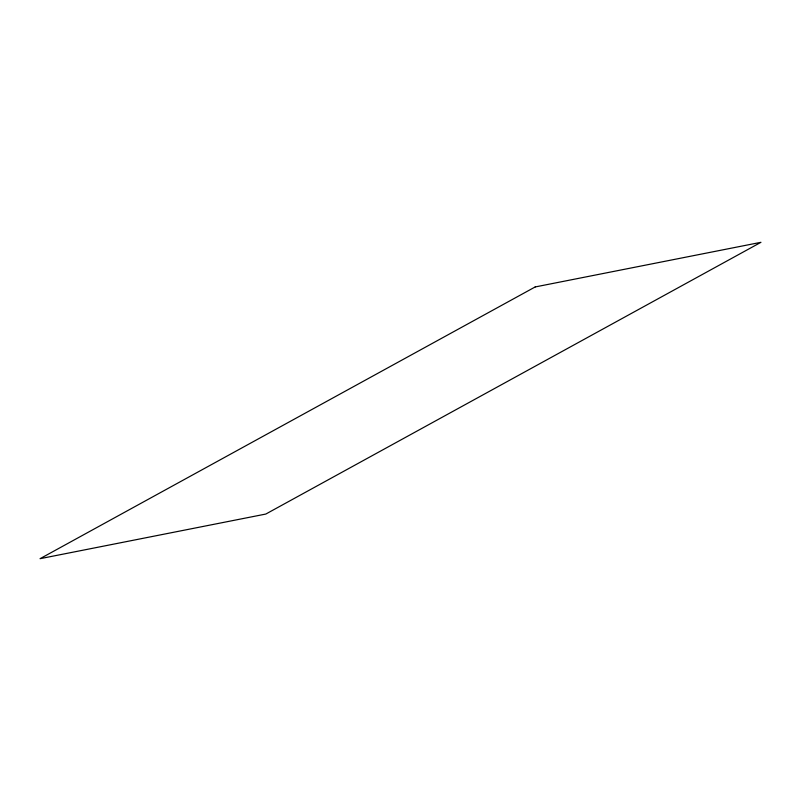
<?xml version="1.0" encoding="UTF-8"?>
<svg xmlns="http://www.w3.org/2000/svg" width="801" height="801" viewBox="0 0 801 801"><rect width="100%" height="100%" fill="white"/><g stroke="black" fill="none" stroke-linecap="round" stroke-linejoin="round"><path stroke-width="1.2" d="M535.188 286.948L40.05 558.687L265.812 514.052L760.95 242.313L535.188 286.948"/></g></svg>
